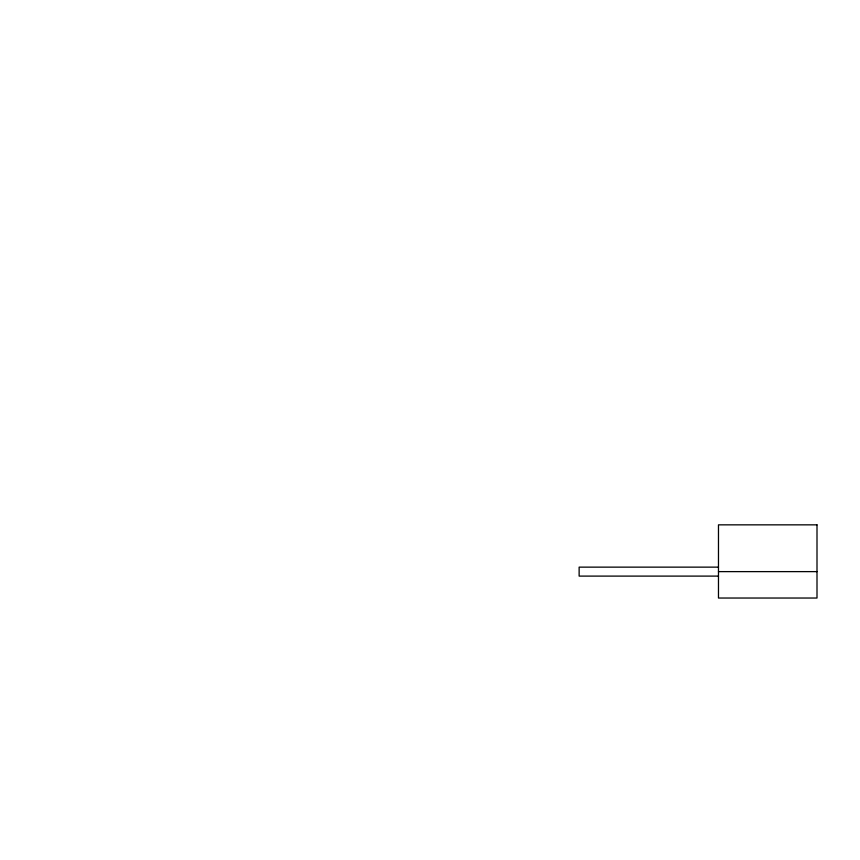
<?xml version="1.0" encoding="UTF-8"?>
<svg xmlns="http://www.w3.org/2000/svg" width="860" height="860" viewBox="0 0 860 860"><rect width="100%" height="100%" fill="white"/><g stroke="black" fill="none" stroke-linecap="round" stroke-linejoin="round"><path stroke-width="1.29" d="M718.476 567.138L579.135 567.138L579.135 576.103L718.476 576.103M718.476 571.62L817 571.62M817 524.847L718.476 524.847L718.476 598.033L817 598.033L817 524.847"/></g></svg>
